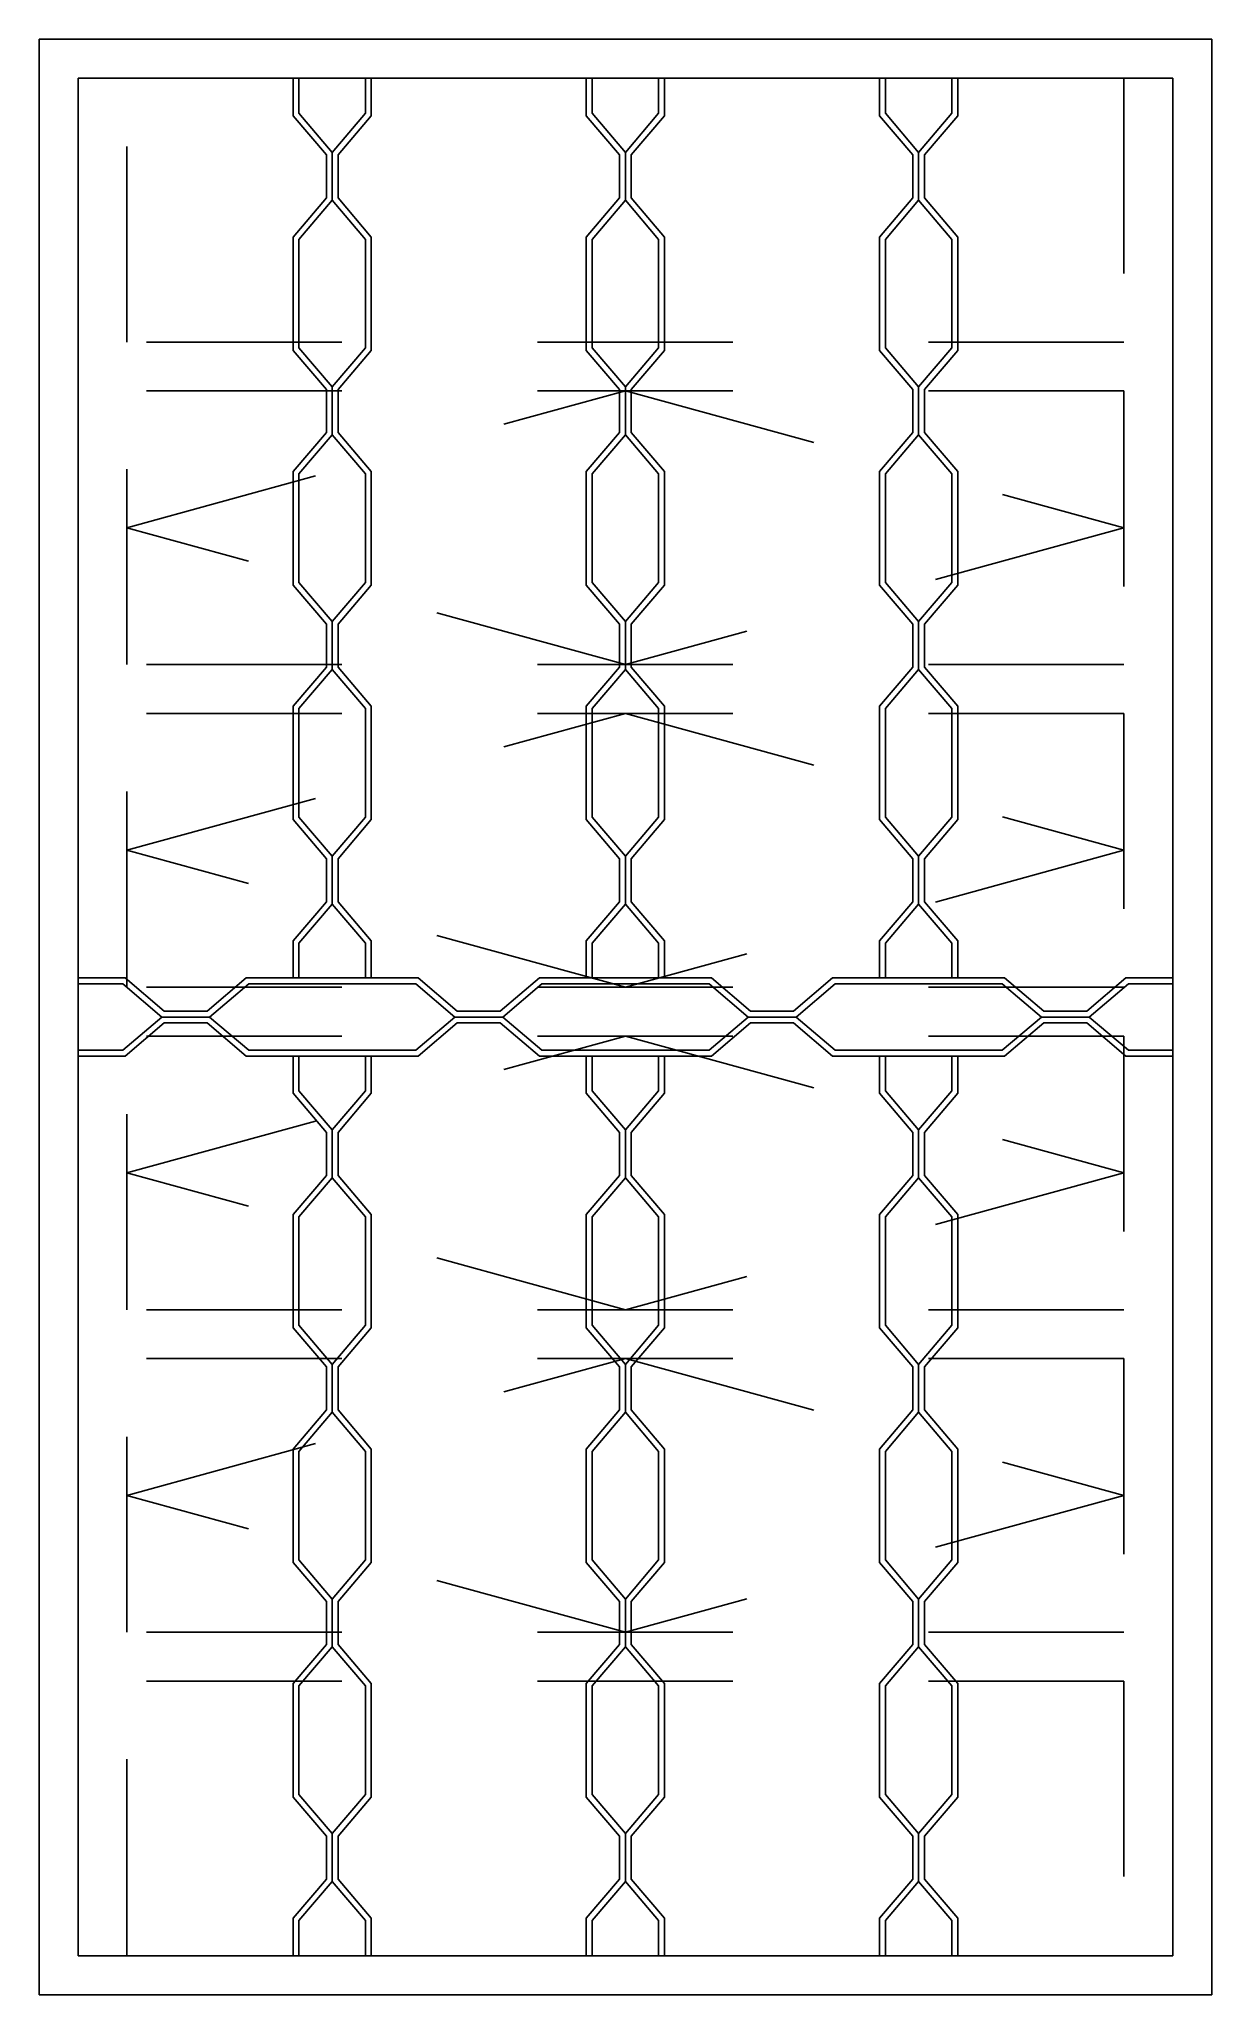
# Model space of a CAD drawing. Header units: millimetres. Extents: x 337.85 to 338.45, y 1310.24 to 1311.24.
import ezdxf

# ---------------------------------------------------------------- set-up
doc = ezdxf.new("R2010")
doc.units = ezdxf.units.MM
doc.header["$LTSCALE"] = 0.5
doc.linetypes.add('HIDDEN2', pattern=[0.1875, 0.125, -0.0625])
doc.layers.add('Gravia_Janelas', color=1, linetype='Continuous')
doc.layers.add('Gravia_Janelas_hidden2', color=1, linetype='HIDDEN2')

msp = doc.modelspace()

# ---------------------------------------------------------------- linework, layer by layer
at = {"layer": 'Gravia_Janelas', "color": 2}
for p, q in [((337.8494, 1310.2377), (337.8494, 1311.2382)), ((337.8494, 1311.2382), (338.4494, 1311.2382)), ((338.4494, 1311.2382), (338.4494, 1310.2377)), ((338.4494, 1310.2377), (337.8494, 1310.2377))]:
    msp.add_line(p, q, dxfattribs=at)
at = {"layer": 'Gravia_Janelas'}
for p, q in [((337.8694, 1310.2577), (337.8694, 1311.2182)), ((337.8694, 1311.2182), (338.4294, 1311.2182)), ((337.9794, 1311.1989), (337.9794, 1311.2179)), ((337.9824, 1311.2002), (337.9824, 1311.2179)), ((338.0164, 1311.2002), (338.0164, 1311.2179)), ((338.0194, 1311.1989), (338.0194, 1311.2179)), ((338.1294, 1311.1989), (338.1294, 1311.2179)), ((338.1324, 1311.2002), (338.1324, 1311.2179)), ((338.1664, 1311.2002), (338.1664, 1311.2179)), ((338.1694, 1311.1989), (338.1694, 1311.2179)), ((338.2794, 1311.1989), (338.2794, 1311.2179)), ((338.2824, 1311.2002), (338.2824, 1311.2179)), ((338.3164, 1311.2002), (338.3164, 1311.2179)), ((338.3194, 1311.1989), (338.3194, 1311.2179)), ((338.4294, 1311.2182), (338.4294, 1310.2577)), ((337.9794, 1311.1989), (337.9964, 1311.1789)), ((337.9824, 1311.2002), (337.9994, 1311.1802)), ((338.0164, 1311.2002), (337.9994, 1311.1802)), ((338.0194, 1311.1989), (338.0024, 1311.1789)), ((338.1294, 1311.1989), (338.1464, 1311.1789)), ((338.1324, 1311.2002), (338.1494, 1311.1802)), ((338.1664, 1311.2002), (338.1494, 1311.1802)), ((338.1694, 1311.1989), (338.1524, 1311.1789)), ((338.2794, 1311.1989), (338.2964, 1311.1789)), ((338.2824, 1311.2002), (338.2994, 1311.1802)), ((338.3164, 1311.2002), (338.2994, 1311.1802)), ((338.3194, 1311.1989), (338.3024, 1311.1789)), ((337.9964, 1311.1679), (337.9964, 1311.1789)), ((337.9994, 1311.1679), (337.9994, 1311.1802)), ((337.9994, 1311.1679), (337.9994, 1311.1802)), ((338.0024, 1311.1679), (338.0024, 1311.1789)), ((338.1464, 1311.1679), (338.1464, 1311.1789)), ((338.1494, 1311.1679), (338.1494, 1311.1802)), ((338.1494, 1311.1679), (338.1494, 1311.1802)), ((338.1524, 1311.1679), (338.1524, 1311.1789)), ((338.2964, 1311.1679), (338.2964, 1311.1789)), ((338.2994, 1311.1679), (338.2994, 1311.1802)), ((338.2994, 1311.1679), (338.2994, 1311.1802)), ((338.3024, 1311.1679), (338.3024, 1311.1789)), ((337.9964, 1311.1569), (337.9964, 1311.1679)), ((337.9994, 1311.1557), (337.9994, 1311.1679)), ((337.9994, 1311.1557), (337.9994, 1311.1679)), ((338.0024, 1311.1569), (338.0024, 1311.1679)), ((338.1464, 1311.1569), (338.1464, 1311.1679)), ((338.1494, 1311.1557), (338.1494, 1311.1679)), ((338.1494, 1311.1557), (338.1494, 1311.1679)), ((338.1524, 1311.1569), (338.1524, 1311.1679)), ((338.2964, 1311.1569), (338.2964, 1311.1679)), ((338.2994, 1311.1557), (338.2994, 1311.1679)), ((338.2994, 1311.1557), (338.2994, 1311.1679)), ((338.3024, 1311.1569), (338.3024, 1311.1679)), ((337.9794, 1311.1369), (337.9964, 1311.1569)), ((337.9824, 1311.1357), (337.9994, 1311.1557)), ((338.0164, 1311.1357), (337.9994, 1311.1557)), ((338.0194, 1311.1369), (338.0024, 1311.1569)), ((338.1294, 1311.1369), (338.1464, 1311.1569)), ((338.1324, 1311.1357), (338.1494, 1311.1557)), ((338.1664, 1311.1357), (338.1494, 1311.1557)), ((338.1694, 1311.1369), (338.1524, 1311.1569)), ((338.2794, 1311.1369), (338.2964, 1311.1569)), ((338.2824, 1311.1357), (338.2994, 1311.1557)), ((338.3164, 1311.1357), (338.2994, 1311.1557)), ((338.3194, 1311.1369), (338.3024, 1311.1569)), ((337.9794, 1311.0789), (337.9794, 1311.1369)), ((337.9824, 1311.0802), (337.9824, 1311.1357)), ((338.0164, 1311.0802), (338.0164, 1311.1357)), ((338.0194, 1311.0789), (338.0194, 1311.1369)), ((338.1294, 1311.0789), (338.1294, 1311.1369)), ((338.1324, 1311.0802), (338.1324, 1311.1357)), ((338.1664, 1311.0802), (338.1664, 1311.1357)), ((338.1694, 1311.0789), (338.1694, 1311.1369)), ((338.2794, 1311.0789), (338.2794, 1311.1369)), ((338.2824, 1311.0802), (338.2824, 1311.1357)), ((338.3164, 1311.0802), (338.3164, 1311.1357)), ((338.3194, 1311.0789), (338.3194, 1311.1369)), ((338.4294, 1311.0915), (338.4294, 1311.0515)), ((337.9794, 1311.0789), (337.9964, 1311.0589)), ((337.9824, 1311.0802), (337.9994, 1311.0602)), ((338.0164, 1311.0802), (337.9994, 1311.0602)), ((338.0194, 1311.0789), (338.0024, 1311.0589)), ((338.1294, 1311.0789), (338.1464, 1311.0589)), ((338.1324, 1311.0802), (338.1494, 1311.0602)), ((338.1664, 1311.0802), (338.1494, 1311.0602)), ((338.1694, 1311.0789), (338.1524, 1311.0589)), ((338.2794, 1311.0789), (338.2964, 1311.0589)), ((338.2824, 1311.0802), (338.2994, 1311.0602)), ((338.3164, 1311.0802), (338.2994, 1311.0602)), ((338.3194, 1311.0789), (338.3024, 1311.0589)), ((337.9964, 1311.0479), (337.9964, 1311.0589)), ((337.9994, 1311.0479), (337.9994, 1311.0602)), ((337.9994, 1311.0479), (337.9994, 1311.0602)), ((338.0024, 1311.0479), (338.0024, 1311.0589)), ((338.1464, 1311.0479), (338.1464, 1311.0589)), ((338.1494, 1311.0479), (338.1494, 1311.0602)), ((338.1494, 1311.0479), (338.1494, 1311.0602)), ((338.1524, 1311.0479), (338.1524, 1311.0589)), ((338.2964, 1311.0479), (338.2964, 1311.0589)), ((338.2994, 1311.0479), (338.2994, 1311.0602)), ((338.2994, 1311.0479), (338.2994, 1311.0602)), ((338.3024, 1311.0479), (338.3024, 1311.0589)), ((337.9964, 1311.0369), (337.9964, 1311.0479)), ((337.9994, 1311.0357), (337.9994, 1311.0479)), ((337.9994, 1311.0357), (337.9994, 1311.0479)), ((338.0024, 1311.0369), (338.0024, 1311.0479)), ((338.1464, 1311.0369), (338.1464, 1311.0479)), ((338.1494, 1311.0357), (338.1494, 1311.0479)), ((338.1494, 1311.0357), (338.1494, 1311.0479)), ((338.1524, 1311.0369), (338.1524, 1311.0479)), ((338.2964, 1311.0369), (338.2964, 1311.0479)), ((338.2994, 1311.0357), (338.2994, 1311.0479)), ((338.2994, 1311.0357), (338.2994, 1311.0479)), ((338.3024, 1311.0369), (338.3024, 1311.0479)), ((337.9794, 1311.0169), (337.9964, 1311.0369)), ((337.9824, 1311.0157), (337.9994, 1311.0357)), ((338.0164, 1311.0157), (337.9994, 1311.0357)), ((338.0194, 1311.0169), (338.0024, 1311.0369)), ((338.1294, 1311.0169), (338.1464, 1311.0369)), ((338.1324, 1311.0157), (338.1494, 1311.0357)), ((338.1664, 1311.0157), (338.1494, 1311.0357)), ((338.1694, 1311.0169), (338.1524, 1311.0369)), ((338.2794, 1311.0169), (338.2964, 1311.0369)), ((338.2824, 1311.0157), (338.2994, 1311.0357)), ((338.3164, 1311.0157), (338.2994, 1311.0357)), ((338.3194, 1311.0169), (338.3024, 1311.0369)), ((337.9794, 1310.9979), (337.9794, 1311.0169)), ((337.9824, 1310.9979), (337.9824, 1311.0157)), ((338.0164, 1310.9979), (338.0164, 1311.0157)), ((338.0194, 1310.9979), (338.0194, 1311.0169)), ((338.1294, 1310.9979), (338.1294, 1311.0169)), ((338.1324, 1310.9979), (338.1324, 1311.0157)), ((338.1664, 1310.9979), (338.1664, 1311.0157)), ((338.1694, 1310.9979), (338.1694, 1311.0169)), ((338.2794, 1310.9979), (338.2794, 1311.0169)), ((338.2824, 1310.9979), (338.2824, 1311.0157)), ((338.3164, 1310.9979), (338.3164, 1311.0157)), ((338.3194, 1310.9979), (338.3194, 1311.0169)), ((337.9794, 1310.9979), (337.9794, 1310.9779)), ((337.9824, 1310.9979), (337.9824, 1310.9779)), ((338.0164, 1310.9979), (338.0164, 1310.9779)), ((338.0194, 1310.9979), (338.0194, 1310.9779)), ((338.1294, 1310.9979), (338.1294, 1310.9779)), ((338.1324, 1310.9979), (338.1324, 1310.9779)), ((338.1664, 1310.9979), (338.1664, 1310.9779)), ((338.1694, 1310.9979), (338.1694, 1310.9779)), ((338.2794, 1310.9979), (338.2794, 1310.9779)), ((338.2824, 1310.9979), (338.2824, 1310.9779)), ((338.3164, 1310.9979), (338.3164, 1310.9779)), ((338.3194, 1310.9979), (338.3194, 1310.9779)), ((337.9794, 1310.9589), (337.9794, 1310.9779)), ((337.9824, 1310.9602), (337.9824, 1310.9779)), ((338.0164, 1310.9602), (338.0164, 1310.9779)), ((338.0194, 1310.9589), (338.0194, 1310.9779)), ((338.1294, 1310.9589), (338.1294, 1310.9779)), ((338.1324, 1310.9602), (338.1324, 1310.9779)), ((338.1664, 1310.9602), (338.1664, 1310.9779)), ((338.1694, 1310.9589), (338.1694, 1310.9779)), ((338.2794, 1310.9589), (338.2794, 1310.9779)), ((338.2824, 1310.9602), (338.2824, 1310.9779)), ((338.3164, 1310.9602), (338.3164, 1310.9779)), ((338.3194, 1310.9589), (338.3194, 1310.9779)), ((337.9794, 1310.9589), (337.9964, 1310.9389)), ((337.9824, 1310.9602), (337.9994, 1310.9402)), ((338.0164, 1310.9602), (337.9994, 1310.9402)), ((338.0194, 1310.9589), (338.0024, 1310.9389)), ((338.1294, 1310.9589), (338.1464, 1310.9389)), ((338.1324, 1310.9602), (338.1494, 1310.9402)), ((338.1664, 1310.9602), (338.1494, 1310.9402)), ((338.1694, 1310.9589), (338.1524, 1310.9389)), ((338.2794, 1310.9589), (338.2964, 1310.9389)), ((338.2824, 1310.9602), (338.2994, 1310.9402)), ((338.3164, 1310.9602), (338.2994, 1310.9402)), ((338.3194, 1310.9589), (338.3024, 1310.9389)), ((337.9964, 1310.9279), (337.9964, 1310.9389)), ((337.9994, 1310.9279), (337.9994, 1310.9402)), ((337.9994, 1310.9279), (337.9994, 1310.9402)), ((338.0024, 1310.9279), (338.0024, 1310.9389)), ((338.1464, 1310.9279), (338.1464, 1310.9389)), ((338.1494, 1310.9279), (338.1494, 1310.9402)), ((338.1494, 1310.9279), (338.1494, 1310.9402)), ((338.1524, 1310.9279), (338.1524, 1310.9389)), ((338.2964, 1310.9279), (338.2964, 1310.9389)), ((338.2994, 1310.9279), (338.2994, 1310.9402)), ((338.2994, 1310.9279), (338.2994, 1310.9402)), ((338.3024, 1310.9279), (338.3024, 1310.9389)), ((337.9964, 1310.9169), (337.9964, 1310.9279)), ((337.9994, 1310.9157), (337.9994, 1310.9279)), ((337.9994, 1310.9157), (337.9994, 1310.9279)), ((338.0024, 1310.9169), (338.0024, 1310.9279)), ((338.1464, 1310.9169), (338.1464, 1310.9279)), ((338.1494, 1310.9157), (338.1494, 1310.9279)), ((338.1494, 1310.9157), (338.1494, 1310.9279)), ((338.1524, 1310.9169), (338.1524, 1310.9279)), ((338.2964, 1310.9169), (338.2964, 1310.9279)), ((338.2994, 1310.9157), (338.2994, 1310.9279)), ((338.2994, 1310.9157), (338.2994, 1310.9279)), ((338.3024, 1310.9169), (338.3024, 1310.9279)), ((338.4294, 1310.9248), (338.4294, 1310.8848)), ((337.9794, 1310.8969), (337.9964, 1310.9169)), ((337.9824, 1310.8957), (337.9994, 1310.9157)), ((338.0164, 1310.8957), (337.9994, 1310.9157)), ((338.0194, 1310.8969), (338.0024, 1310.9169)), ((338.1294, 1310.8969), (338.1464, 1310.9169)), ((338.1324, 1310.8957), (338.1494, 1310.9157)), ((338.1664, 1310.8957), (338.1494, 1310.9157)), ((338.1694, 1310.8969), (338.1524, 1310.9169)), ((338.2794, 1310.8969), (338.2964, 1310.9169)), ((338.2824, 1310.8957), (338.2994, 1310.9157)), ((338.3164, 1310.8957), (338.2994, 1310.9157)), ((338.3194, 1310.8969), (338.3024, 1310.9169)), ((337.9794, 1310.8389), (337.9794, 1310.8969)), ((337.9824, 1310.8402), (337.9824, 1310.8957)), ((338.0164, 1310.8402), (338.0164, 1310.8957)), ((338.0194, 1310.8389), (338.0194, 1310.8969)), ((338.1294, 1310.8389), (338.1294, 1310.8969)), ((338.1324, 1310.8402), (338.1324, 1310.8957)), ((338.1664, 1310.8402), (338.1664, 1310.8957)), ((338.1694, 1310.8389), (338.1694, 1310.8969)), ((338.2794, 1310.8389), (338.2794, 1310.8969)), ((338.2824, 1310.8402), (338.2824, 1310.8957)), ((338.3164, 1310.8402), (338.3164, 1310.8957)), ((338.3194, 1310.8389), (338.3194, 1310.8969)), ((337.9794, 1310.8389), (337.9964, 1310.8189)), ((337.9824, 1310.8402), (337.9994, 1310.8202)), ((338.0164, 1310.8402), (337.9994, 1310.8202)), ((338.0194, 1310.8389), (338.0024, 1310.8189)), ((338.1294, 1310.8389), (338.1464, 1310.8189)), ((338.1324, 1310.8402), (338.1494, 1310.8202)), ((338.1664, 1310.8402), (338.1494, 1310.8202)), ((338.1694, 1310.8389), (338.1524, 1310.8189)), ((338.2794, 1310.8389), (338.2964, 1310.8189)), ((338.2824, 1310.8402), (338.2994, 1310.8202)), ((338.3164, 1310.8402), (338.2994, 1310.8202)), ((338.3194, 1310.8389), (338.3024, 1310.8189)), ((337.9964, 1310.8079), (337.9964, 1310.8189)), ((337.9994, 1310.8079), (337.9994, 1310.8202)), ((337.9994, 1310.8079), (337.9994, 1310.8202)), ((338.0024, 1310.8079), (338.0024, 1310.8189)), ((338.1464, 1310.8079), (338.1464, 1310.8189)), ((338.1494, 1310.8079), (338.1494, 1310.8202)), ((338.1494, 1310.8079), (338.1494, 1310.8202)), ((338.1524, 1310.8079), (338.1524, 1310.8189)), ((338.2964, 1310.8079), (338.2964, 1310.8189)), ((338.2994, 1310.8079), (338.2994, 1310.8202)), ((338.2994, 1310.8079), (338.2994, 1310.8202)), ((338.3024, 1310.8079), (338.3024, 1310.8189)), ((337.9964, 1310.7969), (337.9964, 1310.8079)), ((337.9994, 1310.7957), (337.9994, 1310.8079)), ((337.9994, 1310.7957), (337.9994, 1310.8079)), ((338.0024, 1310.7969), (338.0024, 1310.8079)), ((338.1464, 1310.7969), (338.1464, 1310.8079)), ((338.1494, 1310.7957), (338.1494, 1310.8079)), ((338.1494, 1310.7957), (338.1494, 1310.8079)), ((338.1524, 1310.7969), (338.1524, 1310.8079)), ((338.2964, 1310.7969), (338.2964, 1310.8079)), ((338.2994, 1310.7957), (338.2994, 1310.8079)), ((338.2994, 1310.7957), (338.2994, 1310.8079)), ((338.3024, 1310.7969), (338.3024, 1310.8079)), ((337.9794, 1310.7769), (337.9964, 1310.7969)), ((337.9824, 1310.7757), (337.9994, 1310.7957)), ((338.0164, 1310.7757), (337.9994, 1310.7957)), ((338.0194, 1310.7769), (338.0024, 1310.7969)), ((338.1294, 1310.7769), (338.1464, 1310.7969)), ((338.1324, 1310.7757), (338.1494, 1310.7957)), ((338.1664, 1310.7757), (338.1494, 1310.7957)), ((338.1694, 1310.7769), (338.1524, 1310.7969)), ((338.2794, 1310.7769), (338.2964, 1310.7969)), ((338.2824, 1310.7757), (338.2994, 1310.7957)), ((338.3164, 1310.7757), (338.2994, 1310.7957)), ((338.3194, 1310.7769), (338.3024, 1310.7969)), ((337.9794, 1310.7579), (337.9794, 1310.7769)), ((337.9824, 1310.7579), (337.9824, 1310.7757)), ((338.0164, 1310.7579), (338.0164, 1310.7757)), ((338.0194, 1310.7579), (338.0194, 1310.7769)), ((338.1294, 1310.7579), (338.1294, 1310.7769)), ((338.1324, 1310.7579), (338.1324, 1310.7757)), ((338.1664, 1310.7579), (338.1664, 1310.7757)), ((338.1694, 1310.7579), (338.1694, 1310.7769)), ((338.2794, 1310.7579), (338.2794, 1310.7769)), ((338.2824, 1310.7579), (338.2824, 1310.7757)), ((338.3164, 1310.7579), (338.3164, 1310.7757)), ((338.3194, 1310.7579), (338.3194, 1310.7769)), ((337.8694, 1310.7579), (337.8694, 1310.7179)), ((337.8694, 1310.7579), (337.8934, 1310.7579)), ((337.8694, 1310.7549), (337.8922, 1310.7549)), ((337.8922, 1310.7549), (337.9122, 1310.7379)), ((337.8934, 1310.7579), (337.9134, 1310.7409)), ((337.9554, 1310.7579), (337.9354, 1310.7409)), ((337.9567, 1310.7549), (337.9367, 1310.7379)), ((337.9554, 1310.7579), (338.0434, 1310.7579)), ((337.9567, 1310.7549), (338.0422, 1310.7549)), ((337.9794, 1310.7579), (338.0194, 1310.7579)), ((338.0422, 1310.7549), (338.0622, 1310.7379)), ((338.0434, 1310.7579), (338.0634, 1310.7409)), ((338.1054, 1310.7579), (338.0854, 1310.7409)), ((338.1067, 1310.7549), (338.0867, 1310.7379)), ((338.1054, 1310.7579), (338.1244, 1310.7579)), ((338.1067, 1310.7549), (338.1244, 1310.7549)), ((338.1744, 1310.7579), (338.1244, 1310.7579)), ((338.1744, 1310.7549), (338.1244, 1310.7549)), ((338.1294, 1310.7579), (338.1694, 1310.7579)), ((338.1744, 1310.7579), (338.1934, 1310.7579)), ((338.1744, 1310.7549), (338.1922, 1310.7549)), ((338.1922, 1310.7549), (338.2122, 1310.7379)), ((338.1934, 1310.7579), (338.2134, 1310.7409)), ((338.2554, 1310.7579), (338.2354, 1310.7409)), ((338.2567, 1310.7549), (338.2367, 1310.7379)), ((338.2554, 1310.7579), (338.3434, 1310.7579)), ((338.2567, 1310.7549), (338.3422, 1310.7549)), ((338.2794, 1310.7579), (338.3194, 1310.7579)), ((338.3422, 1310.7549), (338.3622, 1310.7379)), ((338.3434, 1310.7579), (338.3634, 1310.7409)), ((338.4054, 1310.7579), (338.3854, 1310.7409)), ((338.4067, 1310.7549), (338.3867, 1310.7379)), ((338.4054, 1310.7579), (338.4294, 1310.7579)), ((338.4067, 1310.7549), (338.4294, 1310.7549)), ((338.4294, 1310.7582), (338.4294, 1310.7182)), ((337.8922, 1310.7209), (337.9122, 1310.7379)), ((337.8934, 1310.7179), (337.9134, 1310.7349)), ((337.9122, 1310.7379), (337.9244, 1310.7379)), ((337.9122, 1310.7379), (337.9244, 1310.7379)), ((337.9134, 1310.7409), (337.9244, 1310.7409)), ((337.9134, 1310.7349), (337.9244, 1310.7349)), ((337.9244, 1310.7409), (337.9354, 1310.7409)), ((337.9244, 1310.7379), (337.9367, 1310.7379)), ((337.9244, 1310.7379), (337.9367, 1310.7379)), ((337.9244, 1310.7349), (337.9354, 1310.7349)), ((337.9554, 1310.7179), (337.9354, 1310.7349)), ((337.9567, 1310.7209), (337.9367, 1310.7379)), ((338.0422, 1310.7209), (338.0622, 1310.7379)), ((338.0434, 1310.7179), (338.0634, 1310.7349)), ((338.0622, 1310.7379), (338.0744, 1310.7379)), ((338.0622, 1310.7379), (338.0744, 1310.7379)), ((338.0634, 1310.7409), (338.0744, 1310.7409)), ((338.0634, 1310.7349), (338.0744, 1310.7349)), ((338.0744, 1310.7409), (338.0854, 1310.7409)), ((338.0744, 1310.7379), (338.0867, 1310.7379)), ((338.0744, 1310.7379), (338.0867, 1310.7379)), ((338.0744, 1310.7349), (338.0854, 1310.7349)), ((338.1054, 1310.7179), (338.0854, 1310.7349)), ((338.1067, 1310.7209), (338.0867, 1310.7379)), ((338.1922, 1310.7209), (338.2122, 1310.7379)), ((338.1934, 1310.7179), (338.2134, 1310.7349)), ((338.2122, 1310.7379), (338.2244, 1310.7379)), ((338.2122, 1310.7379), (338.2244, 1310.7379)), ((338.2134, 1310.7409), (338.2244, 1310.7409)), ((338.2134, 1310.7349), (338.2244, 1310.7349)), ((338.2244, 1310.7409), (338.2354, 1310.7409)), ((338.2244, 1310.7379), (338.2367, 1310.7379)), ((338.2244, 1310.7379), (338.2367, 1310.7379)), ((338.2244, 1310.7349), (338.2354, 1310.7349)), ((338.2554, 1310.7179), (338.2354, 1310.7349)), ((338.2567, 1310.7209), (338.2367, 1310.7379)), ((338.3422, 1310.7209), (338.3622, 1310.7379)), ((338.3434, 1310.7179), (338.3634, 1310.7349)), ((338.3622, 1310.7379), (338.3744, 1310.7379)), ((338.3622, 1310.7379), (338.3744, 1310.7379)), ((338.3634, 1310.7409), (338.3744, 1310.7409)), ((338.3634, 1310.7349), (338.3744, 1310.7349)), ((338.3744, 1310.7409), (338.3854, 1310.7409)), ((338.3744, 1310.7379), (338.3867, 1310.7379)), ((338.3744, 1310.7379), (338.3867, 1310.7379)), ((338.3744, 1310.7349), (338.3854, 1310.7349)), ((338.4054, 1310.7179), (338.3854, 1310.7349)), ((338.4067, 1310.7209), (338.3867, 1310.7379)), ((337.8694, 1310.7209), (337.8922, 1310.7209)), ((337.8694, 1310.7179), (337.8934, 1310.7179)), ((337.9554, 1310.7179), (338.0434, 1310.7179)), ((337.9567, 1310.7209), (338.0422, 1310.7209)), ((338.0194, 1310.7179), (337.9794, 1310.7179)), ((337.9794, 1310.7179), (337.9794, 1310.6989)), ((337.9824, 1310.7179), (337.9824, 1310.7002)), ((338.0164, 1310.7179), (338.0164, 1310.7002)), ((338.0194, 1310.7179), (338.0194, 1310.6989)), ((338.1054, 1310.7179), (338.1244, 1310.7179)), ((338.1067, 1310.7209), (338.1244, 1310.7209)), ((338.1744, 1310.7209), (338.1244, 1310.7209)), ((338.1744, 1310.7179), (338.1244, 1310.7179)), ((338.1694, 1310.7179), (338.1294, 1310.7179)), ((338.1294, 1310.7179), (338.1294, 1310.6989)), ((338.1324, 1310.7179), (338.1324, 1310.7002)), ((338.1664, 1310.7179), (338.1664, 1310.7002)), ((338.1694, 1310.7179), (338.1694, 1310.6989)), ((338.1744, 1310.7209), (338.1922, 1310.7209)), ((338.1744, 1310.7179), (338.1934, 1310.7179)), ((338.2554, 1310.7179), (338.3434, 1310.7179)), ((338.2567, 1310.7209), (338.3422, 1310.7209)), ((338.3194, 1310.7179), (338.2794, 1310.7179)), ((338.2794, 1310.7179), (338.2794, 1310.6989)), ((338.2824, 1310.7179), (338.2824, 1310.7002)), ((338.3164, 1310.7179), (338.3164, 1310.7002)), ((338.3194, 1310.7179), (338.3194, 1310.6989)), ((338.4054, 1310.7179), (338.4294, 1310.7179)), ((338.4067, 1310.7209), (338.4294, 1310.7209)), ((337.9794, 1310.6989), (337.9964, 1310.6789)), ((337.9824, 1310.7002), (337.9994, 1310.6802)), ((338.0164, 1310.7002), (337.9994, 1310.6802)), ((338.0194, 1310.6989), (338.0024, 1310.6789)), ((338.1294, 1310.6989), (338.1464, 1310.6789)), ((338.1324, 1310.7002), (338.1494, 1310.6802)), ((338.1664, 1310.7002), (338.1494, 1310.6802)), ((338.1694, 1310.6989), (338.1524, 1310.6789)), ((338.2794, 1310.6989), (338.2964, 1310.6789)), ((338.2824, 1310.7002), (338.2994, 1310.6802)), ((338.3164, 1310.7002), (338.2994, 1310.6802)), ((338.3194, 1310.6989), (338.3024, 1310.6789)), ((337.9964, 1310.6789), (337.9964, 1310.6679)), ((337.9994, 1310.6802), (337.9994, 1310.6679)), ((337.9994, 1310.6802), (337.9994, 1310.6679)), ((338.0024, 1310.6789), (338.0024, 1310.6679)), ((338.1464, 1310.6789), (338.1464, 1310.6679)), ((338.1494, 1310.6802), (338.1494, 1310.6679)), ((338.1494, 1310.6802), (338.1494, 1310.6679)), ((338.1524, 1310.6789), (338.1524, 1310.6679)), ((338.2964, 1310.6789), (338.2964, 1310.6679)), ((338.2994, 1310.6802), (338.2994, 1310.6679)), ((338.2994, 1310.6802), (338.2994, 1310.6679)), ((338.3024, 1310.6789), (338.3024, 1310.6679)), ((337.9964, 1310.6679), (337.9964, 1310.6569)), ((337.9994, 1310.6679), (337.9994, 1310.6557)), ((337.9994, 1310.6679), (337.9994, 1310.6557)), ((338.0024, 1310.6679), (338.0024, 1310.6569)), ((338.1464, 1310.6679), (338.1464, 1310.6569)), ((338.1494, 1310.6679), (338.1494, 1310.6557)), ((338.1494, 1310.6679), (338.1494, 1310.6557)), ((338.1524, 1310.6679), (338.1524, 1310.6569)), ((338.2964, 1310.6679), (338.2964, 1310.6569)), ((338.2994, 1310.6679), (338.2994, 1310.6557)), ((338.2994, 1310.6679), (338.2994, 1310.6557)), ((338.3024, 1310.6679), (338.3024, 1310.6569)), ((337.9794, 1310.6369), (337.9964, 1310.6569)), ((337.9824, 1310.6357), (337.9994, 1310.6557)), ((338.0164, 1310.6357), (337.9994, 1310.6557)), ((338.0194, 1310.6369), (338.0024, 1310.6569)), ((338.1294, 1310.6369), (338.1464, 1310.6569)), ((338.1324, 1310.6357), (338.1494, 1310.6557)), ((338.1664, 1310.6357), (338.1494, 1310.6557)), ((338.1694, 1310.6369), (338.1524, 1310.6569)), ((338.2794, 1310.6369), (338.2964, 1310.6569)), ((338.2824, 1310.6357), (338.2994, 1310.6557)), ((338.3164, 1310.6357), (338.2994, 1310.6557)), ((338.3194, 1310.6369), (338.3024, 1310.6569)), ((337.9794, 1310.6369), (337.9794, 1310.5789)), ((337.9824, 1310.6357), (337.9824, 1310.5802)), ((338.0164, 1310.6357), (338.0164, 1310.5802)), ((338.0194, 1310.6369), (338.0194, 1310.5789)), ((338.1294, 1310.6369), (338.1294, 1310.5789)), ((338.1324, 1310.6357), (338.1324, 1310.5802)), ((338.1664, 1310.6357), (338.1664, 1310.5802)), ((338.1694, 1310.6369), (338.1694, 1310.5789)), ((338.2794, 1310.6369), (338.2794, 1310.5789)), ((338.2824, 1310.6357), (338.2824, 1310.5802)), ((338.3164, 1310.6357), (338.3164, 1310.5802)), ((338.3194, 1310.6369), (338.3194, 1310.5789)), ((338.4294, 1310.5915), (338.4294, 1310.5515)), ((337.9794, 1310.5789), (337.9964, 1310.5589)), ((337.9824, 1310.5802), (337.9994, 1310.5602)), ((338.0164, 1310.5802), (337.9994, 1310.5602)), ((338.0194, 1310.5789), (338.0024, 1310.5589)), ((338.1294, 1310.5789), (338.1464, 1310.5589)), ((338.1324, 1310.5802), (338.1494, 1310.5602)), ((338.1664, 1310.5802), (338.1494, 1310.5602)), ((338.1694, 1310.5789), (338.1524, 1310.5589)), ((338.2794, 1310.5789), (338.2964, 1310.5589)), ((338.2824, 1310.5802), (338.2994, 1310.5602)), ((338.3164, 1310.5802), (338.2994, 1310.5602)), ((338.3194, 1310.5789), (338.3024, 1310.5589)), ((337.9964, 1310.5589), (337.9964, 1310.5479)), ((337.9994, 1310.5602), (337.9994, 1310.5479)), ((337.9994, 1310.5602), (337.9994, 1310.5479)), ((338.0024, 1310.5589), (338.0024, 1310.5479)), ((338.1464, 1310.5589), (338.1464, 1310.5479)), ((338.1494, 1310.5602), (338.1494, 1310.5479)), ((338.1494, 1310.5602), (338.1494, 1310.5479)), ((338.1524, 1310.5589), (338.1524, 1310.5479)), ((338.2964, 1310.5589), (338.2964, 1310.5479)), ((338.2994, 1310.5602), (338.2994, 1310.5479)), ((338.2994, 1310.5602), (338.2994, 1310.5479)), ((338.3024, 1310.5589), (338.3024, 1310.5479)), ((337.9964, 1310.5479), (337.9964, 1310.5369)), ((337.9994, 1310.5479), (337.9994, 1310.5357)), ((337.9994, 1310.5479), (337.9994, 1310.5357)), ((338.0024, 1310.5479), (338.0024, 1310.5369)), ((338.1464, 1310.5479), (338.1464, 1310.5369)), ((338.1494, 1310.5479), (338.1494, 1310.5357)), ((338.1494, 1310.5479), (338.1494, 1310.5357)), ((338.1524, 1310.5479), (338.1524, 1310.5369)), ((338.2964, 1310.5479), (338.2964, 1310.5369)), ((338.2994, 1310.5479), (338.2994, 1310.5357)), ((338.2994, 1310.5479), (338.2994, 1310.5357)), ((338.3024, 1310.5479), (338.3024, 1310.5369)), ((337.9794, 1310.5169), (337.9964, 1310.5369)), ((337.9824, 1310.5157), (337.9994, 1310.5357)), ((338.0164, 1310.5157), (337.9994, 1310.5357)), ((338.0194, 1310.5169), (338.0024, 1310.5369)), ((338.1294, 1310.5169), (338.1464, 1310.5369)), ((338.1324, 1310.5157), (338.1494, 1310.5357)), ((338.1664, 1310.5157), (338.1494, 1310.5357)), ((338.1694, 1310.5169), (338.1524, 1310.5369)), ((338.2794, 1310.5169), (338.2964, 1310.5369)), ((338.2824, 1310.5157), (338.2994, 1310.5357)), ((338.3164, 1310.5157), (338.2994, 1310.5357)), ((338.3194, 1310.5169), (338.3024, 1310.5369)), ((337.9794, 1310.5169), (337.9794, 1310.4979)), ((337.9824, 1310.5157), (337.9824, 1310.4979)), ((338.0164, 1310.5157), (338.0164, 1310.4979)), ((338.0194, 1310.5169), (338.0194, 1310.4979)), ((338.1294, 1310.5169), (338.1294, 1310.4979)), ((338.1324, 1310.5157), (338.1324, 1310.4979)), ((338.1664, 1310.5157), (338.1664, 1310.4979)), ((338.1694, 1310.5169), (338.1694, 1310.4979)), ((338.2794, 1310.5169), (338.2794, 1310.4979)), ((338.2824, 1310.5157), (338.2824, 1310.4979)), ((338.3164, 1310.5157), (338.3164, 1310.4979)), ((338.3194, 1310.5169), (338.3194, 1310.4979)), ((337.9794, 1310.4779), (337.9794, 1310.4979)), ((337.9824, 1310.4779), (337.9824, 1310.4979)), ((338.0164, 1310.4779), (338.0164, 1310.4979)), ((338.0194, 1310.4779), (338.0194, 1310.4979)), ((338.1294, 1310.4779), (338.1294, 1310.4979)), ((338.1324, 1310.4779), (338.1324, 1310.4979)), ((338.1664, 1310.4779), (338.1664, 1310.4979)), ((338.1694, 1310.4779), (338.1694, 1310.4979)), ((338.2794, 1310.4779), (338.2794, 1310.4979)), ((338.2824, 1310.4779), (338.2824, 1310.4979)), ((338.3164, 1310.4779), (338.3164, 1310.4979)), ((338.3194, 1310.4779), (338.3194, 1310.4979)), ((337.9794, 1310.4779), (337.9794, 1310.4589)), ((337.9824, 1310.4779), (337.9824, 1310.4602)), ((338.0164, 1310.4779), (338.0164, 1310.4602)), ((338.0194, 1310.4779), (338.0194, 1310.4589)), ((338.1294, 1310.4779), (338.1294, 1310.4589)), ((338.1324, 1310.4779), (338.1324, 1310.4602)), ((338.1664, 1310.4779), (338.1664, 1310.4602)), ((338.1694, 1310.4779), (338.1694, 1310.4589)), ((338.2794, 1310.4779), (338.2794, 1310.4589)), ((338.2824, 1310.4779), (338.2824, 1310.4602)), ((338.3164, 1310.4779), (338.3164, 1310.4602)), ((338.3194, 1310.4779), (338.3194, 1310.4589)), ((337.9794, 1310.4589), (337.9964, 1310.4389)), ((337.9824, 1310.4602), (337.9994, 1310.4402)), ((338.0164, 1310.4602), (337.9994, 1310.4402)), ((338.0194, 1310.4589), (338.0024, 1310.4389)), ((338.1294, 1310.4589), (338.1464, 1310.4389)), ((338.1324, 1310.4602), (338.1494, 1310.4402)), ((338.1664, 1310.4602), (338.1494, 1310.4402)), ((338.1694, 1310.4589), (338.1524, 1310.4389)), ((338.2794, 1310.4589), (338.2964, 1310.4389)), ((338.2824, 1310.4602), (338.2994, 1310.4402)), ((338.3164, 1310.4602), (338.2994, 1310.4402)), ((338.3194, 1310.4589), (338.3024, 1310.4389)), ((337.9964, 1310.4389), (337.9964, 1310.4279)), ((337.9994, 1310.4402), (337.9994, 1310.4279)), ((337.9994, 1310.4402), (337.9994, 1310.4279)), ((338.0024, 1310.4389), (338.0024, 1310.4279)), ((338.1464, 1310.4389), (338.1464, 1310.4279)), ((338.1494, 1310.4402), (338.1494, 1310.4279)), ((338.1494, 1310.4402), (338.1494, 1310.4279)), ((338.1524, 1310.4389), (338.1524, 1310.4279)), ((338.2964, 1310.4389), (338.2964, 1310.4279)), ((338.2994, 1310.4402), (338.2994, 1310.4279)), ((338.2994, 1310.4402), (338.2994, 1310.4279)), ((338.3024, 1310.4389), (338.3024, 1310.4279)), ((337.9964, 1310.4279), (337.9964, 1310.4169)), ((337.9994, 1310.4279), (337.9994, 1310.4157)), ((337.9994, 1310.4279), (337.9994, 1310.4157)), ((338.0024, 1310.4279), (338.0024, 1310.4169)), ((338.1464, 1310.4279), (338.1464, 1310.4169)), ((338.1494, 1310.4279), (338.1494, 1310.4157)), ((338.1494, 1310.4279), (338.1494, 1310.4157)), ((338.1524, 1310.4279), (338.1524, 1310.4169)), ((338.2964, 1310.4279), (338.2964, 1310.4169)), ((338.2994, 1310.4279), (338.2994, 1310.4157)), ((338.2994, 1310.4279), (338.2994, 1310.4157)), ((338.3024, 1310.4279), (338.3024, 1310.4169)), ((337.9794, 1310.3969), (337.9964, 1310.4169)), ((337.9824, 1310.3957), (337.9994, 1310.4157)), ((338.0164, 1310.3957), (337.9994, 1310.4157)), ((338.0194, 1310.3969), (338.0024, 1310.4169)), ((338.1294, 1310.3969), (338.1464, 1310.4169)), ((338.1324, 1310.3957), (338.1494, 1310.4157)), ((338.1664, 1310.3957), (338.1494, 1310.4157)), ((338.1694, 1310.3969), (338.1524, 1310.4169)), ((338.2794, 1310.3969), (338.2964, 1310.4169)), ((338.2824, 1310.3957), (338.2994, 1310.4157)), ((338.3164, 1310.3957), (338.2994, 1310.4157)), ((338.3194, 1310.3969), (338.3024, 1310.4169)), ((337.9794, 1310.3969), (337.9794, 1310.3389)), ((337.9824, 1310.3957), (337.9824, 1310.3402)), ((338.0164, 1310.3957), (338.0164, 1310.3402)), ((338.0194, 1310.3969), (338.0194, 1310.3389)), ((338.1294, 1310.3969), (338.1294, 1310.3389)), ((338.1324, 1310.3957), (338.1324, 1310.3402)), ((338.1664, 1310.3957), (338.1664, 1310.3402)), ((338.1694, 1310.3969), (338.1694, 1310.3389)), ((338.2794, 1310.3969), (338.2794, 1310.3389)), ((338.2824, 1310.3957), (338.2824, 1310.3402)), ((338.3164, 1310.3957), (338.3164, 1310.3402)), ((338.3194, 1310.3969), (338.3194, 1310.3389)), ((337.9794, 1310.3389), (337.9964, 1310.3189)), ((337.9824, 1310.3402), (337.9994, 1310.3202)), ((338.0164, 1310.3402), (337.9994, 1310.3202)), ((338.0194, 1310.3389), (338.0024, 1310.3189)), ((338.1294, 1310.3389), (338.1464, 1310.3189)), ((338.1324, 1310.3402), (338.1494, 1310.3202)), ((338.1664, 1310.3402), (338.1494, 1310.3202)), ((338.1694, 1310.3389), (338.1524, 1310.3189)), ((338.2794, 1310.3389), (338.2964, 1310.3189)), ((338.2824, 1310.3402), (338.2994, 1310.3202)), ((338.3164, 1310.3402), (338.2994, 1310.3202)), ((338.3194, 1310.3389), (338.3024, 1310.3189)), ((337.9964, 1310.3189), (337.9964, 1310.3079)), ((337.9994, 1310.3202), (337.9994, 1310.3079)), ((337.9994, 1310.3202), (337.9994, 1310.3079)), ((338.0024, 1310.3189), (338.0024, 1310.3079)), ((338.1464, 1310.3189), (338.1464, 1310.3079)), ((338.1494, 1310.3202), (338.1494, 1310.3079)), ((338.1494, 1310.3202), (338.1494, 1310.3079)), ((338.1524, 1310.3189), (338.1524, 1310.3079)), ((338.2964, 1310.3189), (338.2964, 1310.3079)), ((338.2994, 1310.3202), (338.2994, 1310.3079)), ((338.2994, 1310.3202), (338.2994, 1310.3079)), ((338.3024, 1310.3189), (338.3024, 1310.3079)), ((337.9964, 1310.3079), (337.9964, 1310.2969)), ((337.9994, 1310.3079), (337.9994, 1310.2957)), ((337.9994, 1310.3079), (337.9994, 1310.2957)), ((338.0024, 1310.3079), (338.0024, 1310.2969)), ((338.1464, 1310.3079), (338.1464, 1310.2969)), ((338.1494, 1310.3079), (338.1494, 1310.2957)), ((338.1494, 1310.3079), (338.1494, 1310.2957)), ((338.1524, 1310.3079), (338.1524, 1310.2969)), ((338.2964, 1310.3079), (338.2964, 1310.2969)), ((338.2994, 1310.3079), (338.2994, 1310.2957)), ((338.2994, 1310.3079), (338.2994, 1310.2957)), ((338.3024, 1310.3079), (338.3024, 1310.2969)), ((337.9794, 1310.2769), (337.9964, 1310.2969)), ((337.9824, 1310.2757), (337.9994, 1310.2957)), ((338.0164, 1310.2757), (337.9994, 1310.2957)), ((338.0194, 1310.2769), (338.0024, 1310.2969)), ((338.1294, 1310.2769), (338.1464, 1310.2969)), ((338.1324, 1310.2757), (338.1494, 1310.2957)), ((338.1664, 1310.2757), (338.1494, 1310.2957)), ((338.1694, 1310.2769), (338.1524, 1310.2969)), ((338.2794, 1310.2769), (338.2964, 1310.2969)), ((338.2824, 1310.2757), (338.2994, 1310.2957)), ((338.3164, 1310.2757), (338.2994, 1310.2957)), ((338.3194, 1310.2769), (338.3024, 1310.2969)), ((337.9794, 1310.2769), (337.9794, 1310.2579)), ((337.9824, 1310.2757), (337.9824, 1310.2579)), ((338.0164, 1310.2757), (338.0164, 1310.2579)), ((338.0194, 1310.2769), (338.0194, 1310.2579)), ((338.1294, 1310.2769), (338.1294, 1310.2579)), ((338.1324, 1310.2757), (338.1324, 1310.2579)), ((338.1664, 1310.2757), (338.1664, 1310.2579)), ((338.1694, 1310.2769), (338.1694, 1310.2579)), ((338.2794, 1310.2769), (338.2794, 1310.2579)), ((338.2824, 1310.2757), (338.2824, 1310.2579)), ((338.3164, 1310.2757), (338.3164, 1310.2579)), ((338.3194, 1310.2769), (338.3194, 1310.2579)), ((338.4294, 1310.2577), (337.8694, 1310.2577))]:
    msp.add_line(p, q, dxfattribs=at)
at = {"layer": 'Gravia_Janelas', "linetype": 'Continuous'}
for p, q in [((337.8694, 1310.2582), (337.8694, 1311.2182)), ((338.4294, 1311.2182), (338.4294, 1310.2582))]:
    msp.add_line(p, q, dxfattribs=at)
at = {"layer": 'Gravia_Janelas', "linetype": 'HIDDEN2', "ltscale": 0.5}
for p, q in [((337.8944, 1311.0832), (337.8944, 1311.2182)), ((338.4044, 1311.2182), (338.4044, 1311.0832)), ((338.4044, 1311.0832), (337.8944, 1311.0832)), ((338.4044, 1311.0582), (337.8944, 1311.0582)), ((337.8944, 1310.9182), (337.8944, 1311.0582)), ((338.4044, 1311.0582), (338.4044, 1310.9182)), ((338.4044, 1310.9182), (337.8944, 1310.9182)), ((338.4044, 1310.8932), (337.8944, 1310.8932)), ((337.8944, 1310.7532), (337.8944, 1310.8932)), ((338.4044, 1310.8932), (338.4044, 1310.7532)), ((338.4044, 1310.7532), (337.8944, 1310.7532)), ((338.4044, 1310.7282), (337.8944, 1310.7282)), ((337.8944, 1310.5882), (337.8944, 1310.7282)), ((338.4044, 1310.7282), (338.4044, 1310.5882)), ((338.4044, 1310.5882), (337.8944, 1310.5882)), ((338.4044, 1310.5632), (337.8944, 1310.5632)), ((337.8944, 1310.4232), (337.8944, 1310.5632)), ((338.4044, 1310.5632), (338.4044, 1310.4232)), ((338.4044, 1310.4232), (337.8944, 1310.4232)), ((338.4044, 1310.3982), (337.8944, 1310.3982)), ((337.8944, 1310.2582), (337.8944, 1310.3982)), ((338.4044, 1310.3982), (338.4044, 1310.2582))]:
    msp.add_line(p, q, dxfattribs=at)
at = {"layer": 'Gravia_Janelas_hidden2'}
for p, q in [((337.8944, 1310.9882), (338.1494, 1311.0582)), ((338.1494, 1311.0582), (338.4044, 1310.9882)), ((338.1494, 1310.9182), (337.8944, 1310.9882)), ((338.4044, 1310.9882), (338.1494, 1310.9182)), ((337.8944, 1310.8232), (338.1494, 1310.8932)), ((338.1494, 1310.8932), (338.4044, 1310.8232)), ((338.1494, 1310.7532), (337.8944, 1310.8232)), ((338.4044, 1310.8232), (338.1494, 1310.7532)), ((337.8944, 1310.6582), (338.1494, 1310.7282)), ((338.1494, 1310.7282), (338.4044, 1310.6582)), ((338.1494, 1310.5882), (337.8944, 1310.6582)), ((338.4044, 1310.6582), (338.1494, 1310.5882)), ((337.8944, 1310.4932), (338.1494, 1310.5632)), ((338.1494, 1310.5632), (338.4044, 1310.4932)), ((338.1494, 1310.4232), (337.8944, 1310.4932)), ((338.4044, 1310.4932), (338.1494, 1310.4232))]:
    msp.add_line(p, q, dxfattribs=at)

doc.saveas('drawing.dxf')
